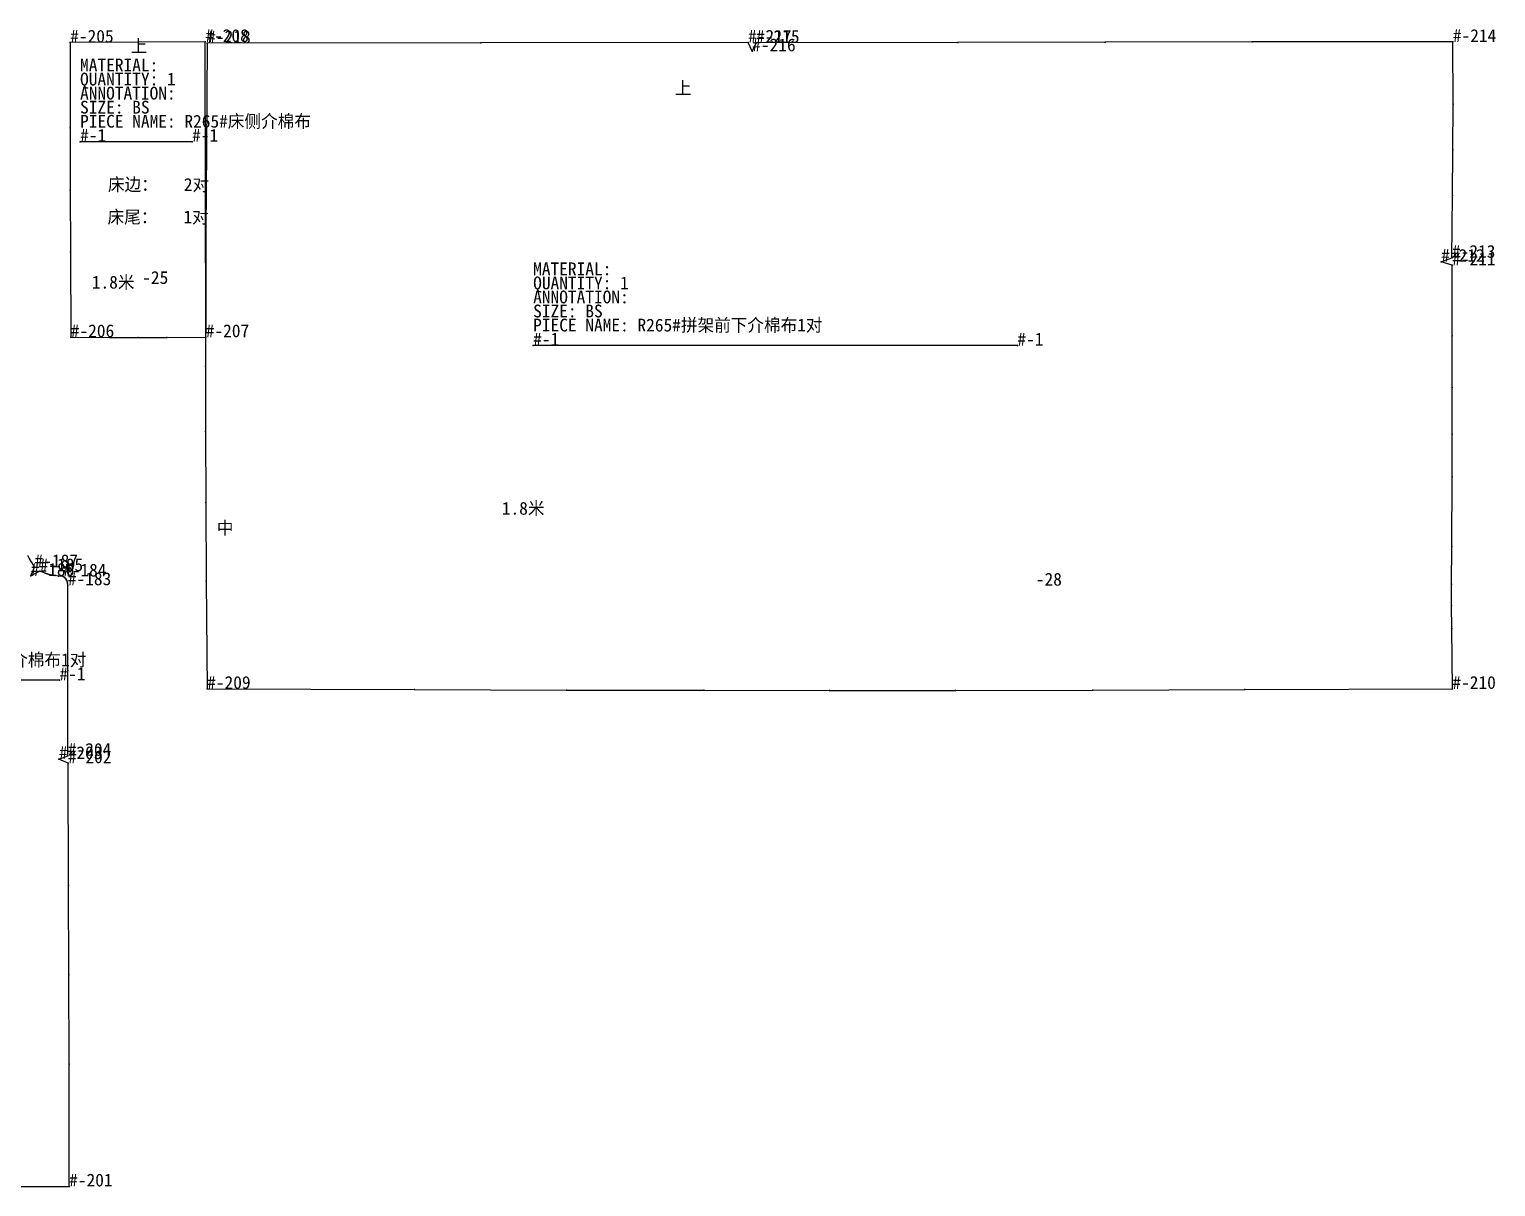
# Model space of a CAD drawing. Header units: millimetres. Extents: x 0 to 3274, y -3038 to -90.
# Drawn here: x 2126 to 3274, y -2044 to -1138 of the extents above; entities that cross this region are included whole.
import ezdxf

# ---------------------------------------------------------------- set-up
doc = ezdxf.new("R2010")
doc.units = ezdxf.units.MM
doc.header["$MEASUREMENT"] = 0
for name, color, linetype in [('1', 7, 'CONTINUOUS'), ('15', 7, 'CONTINUOUS'), ('2', 1, 'CONTINUOUS'), ('3', 2, 'CONTINUOUS'), ('7', 5, 'CONTINUOUS')]:
    doc.layers.add(name, color=color, linetype=linetype)

msp = doc.modelspace()

# ---------------------------------------------------------------- linework, layer by layer
at = {"layer": '1'}
for p, q in [((2158.078, -1148.492), (2158, -1215.069)), ((2263.83, -1147.998), (2158.078, -1148.492)), ((2158.078, -1148.492), (2158.078, -1148.492)), ((2264.159, -1378.994), (2263.83, -1147.998)), ((2265.331, -1148.992), (2264.687, -1233.218)), ((2479.466, -1148.621), (2265.331, -1148.992)), ((2688.59, -1148.48), (2479.466, -1148.621)), ((2691.861, -1155.295), (2688.59, -1148.48)), ((2694.886, -1148.693), (2691.861, -1155.295)), ((2852.689, -1148.32), (2694.886, -1148.693)), ((2968.161, -1148.118), (2852.689, -1148.32)), ((3083.131, -1148), (2968.161, -1148.118)), ((3240.22, -1148.003), (3083.131, -1148)), ((3240.375, -1196.736), (3240.22, -1148.003)), ((3240.273, -1232.353), (3240.375, -1196.736)), ((2158, -1215.069), (2158, -1263.828)), ((2264.687, -1233.218), (2264.307, -1294.841)), ((3240.067, -1268.066), (3240.273, -1232.353)), ((2158, -1263.828), (2158.204, -1312.497)), ((3239.519, -1316.875), (3240.067, -1268.066)), ((2264.307, -1294.841), (2264.122, -1350.666)), ((2158.204, -1312.497), (2158.531, -1378.994)), ((3231.109, -1319.993), (3239.519, -1316.875)), ((3239.623, -1322.682), (3231.109, -1319.993)), ((3239.758, -1377.918), (3239.623, -1322.682)), ((2264.122, -1350.666), (2264, -1401.691)), ((2158.531, -1378.994), (2189.058, -1379.197)), ((2189.058, -1379.197), (2211.385, -1379.196)), ((2211.385, -1379.196), (2233.712, -1379.195)), ((2233.712, -1379.195), (2264.159, -1378.994)), ((3239.794, -1418.342), (3239.758, -1377.918)), ((2264, -1401.691), (2264.077, -1452.723)), ((3239.757, -1454.962), (3239.794, -1418.342)), ((2264.077, -1452.723), (2264.299, -1508.362)), ((3239.629, -1488.377), (3239.757, -1454.962)), ((3239.295, -1542.696), (3239.629, -1488.377)), ((2264.299, -1508.362), (2264.618, -1570.008)), ((3239.195, -1572.31), (3239.295, -1542.696)), ((2126.28, -1552.47), (2124.925, -1549.898)), ((2127.939, -1555.235), (2126.28, -1552.47)), ((2127.26, -1565.752), (2130.218, -1558.988)), ((2130.218, -1558.988), (2127.939, -1555.235)), ((2134.185, -1562.105), (2127.26, -1565.752)), ((2138.42, -1563.716), (2134.185, -1562.105)), ((2140.13, -1564.18), (2138.42, -1563.716)), ((2141.64, -1564.648), (2140.13, -1564.18)), ((2143.75, -1565.104), (2141.64, -1564.648)), ((2146.16, -1565.553), (2143.75, -1565.104)), ((2148.868, -1565.896), (2146.16, -1565.553)), ((2152.476, -1566.22), (2148.868, -1565.896)), ((2154.103, -1567.485), (2152.476, -1566.22)), ((2154.616, -1568.075), (2154.103, -1567.485)), ((2155.026, -1568.566), (2154.616, -1568.075)), ((2155.443, -1569.358), (2155.026, -1568.566)), ((2155.764, -1570.351), (2155.443, -1569.358)), ((2155.987, -1571.447), (2155.764, -1570.351)), ((2156.221, -1573.042), (2155.987, -1571.447)), ((2264.618, -1570.008), (2265.277, -1654.178)), ((2156.33, -1639.755), (2156.221, -1573.042)), ((2156.221, -1573.042), (2156.221, -1573.042)), ((3239.238, -1588.821), (3239.195, -1572.31)), ((3239.327, -1606.934), (3239.238, -1588.821)), ((3239.832, -1654.178), (3239.327, -1606.934)), ((2156.241, -1706.571), (2156.33, -1639.755)), ((2265.277, -1654.178), (2427.649, -1654.76)), ((2265.277, -1654.178), (2265.277, -1654.178)), ((2427.649, -1654.76), (2546.503, -1655.173)), ((2546.503, -1655.173), (2654.06, -1655.304)), ((2654.06, -1655.304), (2752.412, -1655.424)), ((2752.412, -1655.424), (2850.871, -1655.348)), ((2850.871, -1655.348), (2958.438, -1655.179)), ((2958.438, -1655.179), (3077.319, -1654.792)), ((3077.319, -1654.792), (3239.832, -1654.178)), ((2149.293, -1709.119), (2156.241, -1706.571)), ((2156.363, -1712.37), (2149.293, -1709.119)), ((2156.783, -1807.983), (2156.363, -1712.37)), ((2157.059, -1877.892), (2156.783, -1807.983)), ((2157.238, -1947.904), (2157.059, -1877.892)), ((2157.257, -2043.525), (2157.238, -1947.904)), ((1948.911, -2043.525), (2157.257, -2043.525))]:
    msp.add_line(p, q, dxfattribs=at)
at = {"layer": '2'}
for p in [(2158.078, -1148.492), (2263.83, -1147.998), (2265.331, -1148.992), (2688.59, -1148.48), (2691.861, -1155.295), (2694.886, -1148.693), (3240.22, -1148.003), (2165.8, -1226.023), (2253.463, -1226.023), (3239.519, -1316.875), (3231.109, -1319.993), (3239.623, -1322.682), (2158.531, -1378.994), (2264.159, -1378.994), (2520.415, -1385.519), (2899.377, -1385.519), (2130.218, -1558.988), (2127.26, -1565.752), (2134.185, -1562.105), (2152.476, -1566.22), (2156.221, -1573.042), (2149.645, -1647.435), (2265.277, -1654.178), (3239.832, -1654.178), (2149.293, -1709.119), (2156.241, -1706.571), (2156.363, -1712.37), (2157.257, -2043.525)]:
    msp.add_point(p, dxfattribs=at)
at = {"layer": '3'}
for p in [(2479.466, -1148.621), (2852.689, -1148.32), (2968.161, -1148.118), (3083.131, -1148), (3240.375, -1196.736), (2158, -1215.069), (2264.687, -1233.218), (3240.273, -1232.353), (2158, -1263.828), (3240.067, -1268.066), (2264.307, -1294.841), (2158.204, -1312.497), (2264.122, -1350.666), (2189.058, -1379.197), (2211.385, -1379.196), (2233.712, -1379.195), (3239.758, -1377.918), (2264, -1401.691), (3239.794, -1418.342), (2264.077, -1452.723), (3239.757, -1454.962), (3239.629, -1488.377), (2264.299, -1508.362), (3239.295, -1542.696), (2126.28, -1552.47), (2127.939, -1555.235), (2138.42, -1563.716), (2140.13, -1564.18), (2141.64, -1564.648), (2143.75, -1565.104), (2146.16, -1565.553), (2148.868, -1565.896), (2154.103, -1567.485), (2154.616, -1568.075), (2155.026, -1568.566), (2155.443, -1569.358), (2155.764, -1570.351), (2155.987, -1571.447), (2264.618, -1570.008), (3239.195, -1572.31), (3239.238, -1588.821), (3239.327, -1606.934), (2156.33, -1639.755), (2427.649, -1654.76), (2546.503, -1655.173), (2654.06, -1655.304), (2752.412, -1655.424), (2850.871, -1655.348), (2958.438, -1655.179), (3077.319, -1654.792), (2156.783, -1807.983), (2157.059, -1877.892), (2157.238, -1947.904)]:
    msp.add_point(p, dxfattribs=at)
at = {"layer": '7'}
for p, q in [((2253.463, -1226.023), (2165.8, -1226.023)), ((2899.377, -1385.519), (2520.415, -1385.519)), ((2149.645, -1647.435), (1957.278, -1647.435))]:
    msp.add_line(p, q, dxfattribs=at)

# ---------------------------------------------------------------- texts
at = {"layer": '1'}
for s, p in [('MATERIAL: ', (2165.8, -1171.023)), ('QUANTITY: 1', (2165.8, -1182.023)), ('ANNOTATION: ', (2165.8, -1193.023)), ('SIZE: BS', (2165.8, -1204.023)), ('PIECE NAME: R265#床侧介棉布', (2165.8, -1215.023)), ('MATERIAL: ', (2520.415, -1330.519)), ('ANNOTATION: ', (2520.415, -1352.519)), ('QUANTITY: 1', (2520.415, -1341.519)), ('SIZE: BS', (2520.415, -1363.519)), ('PIECE NAME: R265#拼架前下介棉布1对', (2520.415, -1374.519)), ('PIECE NAME: R265#拼架侧介棉布1对', (1957.278, -1636.435))]:
    msp.add_text(s, height=10, dxfattribs=at).set_placement(p)
at = {"layer": '15'}
for s, p in [('上', (2205.43, -1156.197)), ('上', (2631.331, -1189.092)), ('床边：   2对', (2187.63, -1264.498)), ('床尾：   1对', (2187.33, -1289.897)), ('1.8米', (2174.994, -1340.954)), ('-25', (2214.43, -1337.298)), ('1.8米', (2495.877, -1517.897)), ('中', (2272.831, -1533.292)), ('-28', (2913.831, -1573.392))]:
    msp.add_text(s, height=10, dxfattribs=at).set_placement(p)
at = {"layer": '2'}
for s, p in [('#-205', (2158.078, -1148.492)), ('#-208', (2263.83, -1147.998)), ('#-218', (2265.331, -1148.992)), ('#-217', (2688.59, -1148.48)), ('#-216', (2691.861, -1155.295)), ('#-215', (2694.886, -1148.693)), ('#-214', (3240.22, -1148.003)), ('#-1', (2165.8, -1226.023)), ('#-1', (2253.463, -1226.023)), ('#-213', (3239.519, -1316.875)), ('#-212', (3231.109, -1319.993)), ('#-211', (3239.623, -1322.682)), ('#-206', (2158.531, -1378.994)), ('#-207', (2264.159, -1378.994)), ('#-1', (2520.415, -1385.519)), ('#-1', (2899.377, -1385.519)), ('#-187', (2130.218, -1558.988)), ('#-186', (2127.26, -1565.752)), ('#-185', (2134.185, -1562.105)), ('#-184', (2152.476, -1566.22)), ('#-183', (2156.221, -1573.042)), ('#-1', (2149.645, -1647.435)), ('#-209', (2265.277, -1654.178)), ('#-210', (3239.832, -1654.178)), ('#-204', (2156.241, -1706.571)), ('#-203', (2149.293, -1709.119)), ('#-202', (2156.363, -1712.37)), ('#-201', (2157.257, -2043.525))]:
    msp.add_text(s, height=10, dxfattribs=at).set_placement(p)

doc.saveas('drawing.dxf')
